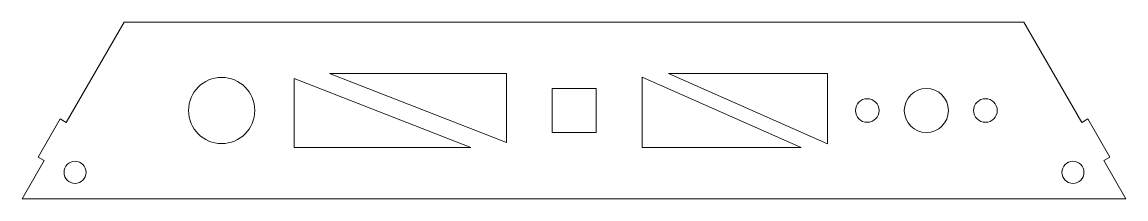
# Model space of a CAD drawing. Header units: inches. Extents: x 0 to 6.25, y 0 to 1.
import ezdxf

# ---------------------------------------------------------------- set-up
doc = ezdxf.new("R2010")
doc.units = ezdxf.units.IN
doc.header["$MEASUREMENT"] = 0

msp = doc.modelspace()

# ---------------------------------------------------------------- linework, layer by layer
at = {"color": 7, "linetype": 'Continuous', "lineweight": 15}
for p, q in [((0.25, 0.433), (0.5774, 1)), ((0.5774, 1), (5.6726, 1)), ((5.6726, 1), (6, 0.433)), ((1.7402, 0.71), (2.7419, 0.71)), ((1.7402, 0.71), (2.7419, 0.3193)), ((2.7419, 0.71), (2.7419, 0.3193)), ((3.5116, 0.6885), (4.411, 0.29)), ((3.5116, 0.6885), (3.5116, 0.29)), ((4.56, 0.71), (3.6606, 0.71)), ((3.6606, 0.71), (4.56, 0.3115)), ((4.56, 0.71), (4.56, 0.3115)), ((1.54, 0.6807), (1.54, 0.29)), ((1.54, 0.6807), (2.5418, 0.29)), ((3.0019, 0.625), (3.25, 0.625)), ((3.0019, 0.375), (3.0019, 0.625)), ((3.25, 0.625), (3.25, 0.375)), ((0.0904, 0.2365), (0.2154, 0.453)), ((0.2154, 0.453), (0.25, 0.433)), ((6.0346, 0.453), (6, 0.433)), ((6.0346, 0.453), (6.1596, 0.2365)), ((3.25, 0.375), (3.0019, 0.375)), ((1.54, 0.29), (2.5418, 0.29)), ((4.411, 0.29), (3.5116, 0.29)), ((0, 0), (0.125, 0.2165)), ((0.0904, 0.2365), (0.125, 0.2165)), ((6.1596, 0.2365), (6.125, 0.2165)), ((6.125, 0.2165), (6.25, 0)), ((6.25, 0), (0, 0))]:
    msp.add_line(p, q, dxfattribs=at)
for centre, radius in [((1.13, 0.5), 0.1875), ((5.12, 0.5), 0.125), ((4.7854, 0.5), 0.0669), ((5.4546, 0.5), 0.0669), ((0.3, 0.15), 0.0625), ((5.95, 0.15), 0.0625)]:
    msp.add_circle(centre, radius, dxfattribs=at)

doc.saveas('drawing.dxf')
